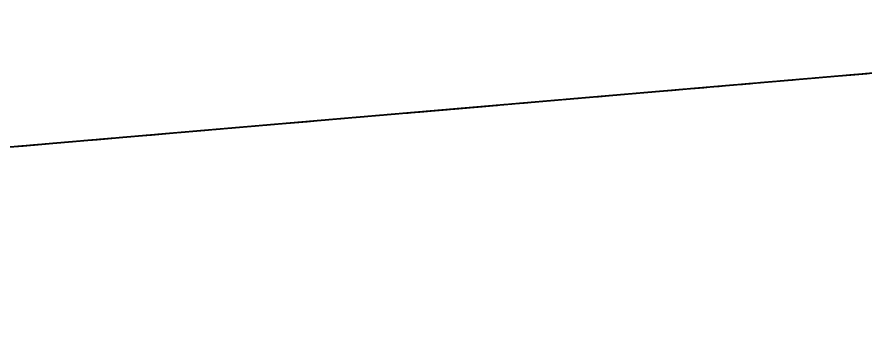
# Model space of a CAD drawing. Header units: millimetres. Extents: x 235072 to 246269, y 20126 to 21085.
# Drawn here: x 244392 to 245022, y 20782 to 21021 of the extents above; entities that cross this region are included whole.
import ezdxf

# ---------------------------------------------------------------- set-up
doc = ezdxf.new("R2010")
doc.units = ezdxf.units.MM
doc.header["$MEASUREMENT"] = 0
doc.linetypes.add('CENTER2', pattern=[1.125, 0.75, -0.125, 0.125, -0.125])
doc.linetypes.add('HIDDEN2', pattern=[0.1875, 0.125, -0.0625])
for name, color, linetype in [('Section 1-150-DS-B4-404', 1, 'Continuous'), ('Section 1-150-SL-B4-094', 14, 'Continuous'), ('Section 1-150-SL-B4-095', 14, 'Continuous'), ('Section 1-150-SL-B4-216', 85, 'Continuous'), ('Section 1-150-SL-B4-221', 85, 'Continuous'), ('Section 1-300-CEN-D3-224', 70, 'Continuous'), ('Section 1-300-FA-D4-256', 50, 'Continuous'), ('Section 1-CENTER', 1, 'CENTER2'), ('Section 1-HIDDEN', 7, 'HIDDEN2'), ('Section 1-PROPOSED_PIPE_SUPPORT_2', 6, 'Continuous'), ('Section 1-RE', 5, 'Continuous')]:
    doc.layers.add(name, color=color, linetype=linetype)

# ---------------------------------------------------------------- blocks, each defined once
blk = doc.blocks.new('*U224')
at = {"layer": 'Section 1-150-SL-B4-216', "color": 0, "linetype": 'ByBlock', "lineweight": -2}
for p, q in [((242942.79, 20800.39, 24082.55), (244656.3, 20947.1, 24082.55)), ((242942.79, 20800.39, 24022.23), (244656.3, 20947.1, 24022.23)), ((244669.66, 20948.24, 24082.55), (244675.28, 20948.72, 24082.55)), ((244669.66, 20948.24, 24022.23), (244675.28, 20948.72, 24022.23)), ((244675.28, 20948.72, 24082.55), (244675.28, 20948.72, 24022.23))]:
    blk.add_line(p, q, dxfattribs=at)
at = {"layer": 'Section 1-CENTER'}
blk.add_line((244656.3, 20947.1, 24052.39), (242942.79, 20800.39, 24052.39), dxfattribs=at)
at = {"layer": 'Section 1-HIDDEN'}
for p, q in [((244675.28, 20948.72, 24052.39), (244656.3, 20947.1, 24052.39)), ((244656.3, 20947.1, 24082.55), (244669.66, 20948.24, 24082.55)), ((244656.3, 20947.1, 24022.23), (244669.66, 20948.24, 24022.23))]:
    blk.add_line(p, q, dxfattribs=at)
blk = doc.blocks.new('*U228')
at = {"layer": 'Section 1-150-SL-B4-221', "color": 0, "linetype": 'ByBlock', "lineweight": -2}
for p, q in [((242826.96, 20790.47, 24346.87), (245513.9, 21020.52, 24346.87)), ((242956.19, 20801.54, 24178.59), (245372.35, 21008.4, 24178.59))]:
    blk.add_line(p, q, dxfattribs=at)
at = {"layer": 'Section 1-HIDDEN'}
blk.add_line((245339.98, 21005.63, 24262.73), (242723.63, 20781.62, 24262.73), dxfattribs=at)
blk = doc.blocks.new('*U268')
at = {"layer": 'Section 1-CENTER'}
blk.add_line((245317.95, 21003.75, 24235.74), (242989.92, 20804.42, 24235.74), dxfattribs=at)
at = {"layer": 'Section 1-RE', "color": 0, "linetype": 'ByBlock', "lineweight": -2}
for p, q in [((242989.92, 20804.42, 24265.9), (245317.95, 21003.75, 24265.9)), ((242989.92, 20804.42, 24205.58), (245317.95, 21003.75, 24205.58))]:
    blk.add_line(p, q, dxfattribs=at)
blk = doc.blocks.new('*U279')
at = {"layer": 'Section 1-300-FA-D4-256', "color": 0, "linetype": 'ByBlock', "lineweight": -2}
for p, q in [((244656.97, 20947.15, 24397.67), (244872.55, 20965.61, 24397.67)), ((244872.55, 20965.61, 24397.67), (244872.55, 20965.61, 24346.87))]:
    blk.add_line(p, q, dxfattribs=at)
at = {"layer": 'Section 1-HIDDEN'}
for p, q in [((244872.55, 20965.61, 24288.13), (244053.98, 20895.53, 24288.13)), ((244872.55, 20965.61, 24346.87), (244872.55, 20965.61, 24178.59)), ((244053.98, 20895.53, 24397.67), (244656.97, 20947.15, 24397.67))]:
    blk.add_line(p, q, dxfattribs=at)
blk = doc.blocks.new('*U281')
at = {"layer": 'Section 1-300-CEN-D3-224', "color": 0, "linetype": 'ByBlock', "lineweight": -2}
blk.add_line((244312.8, 20917.69, 24502.44), (244312.8, 20917.69, 24346.87), dxfattribs=at)
at = {"layer": 'Section 1-300-CEN-D3-224', "color": 0, "linetype": 'ByBlock', "lineweight": -2, "extrusion": (-0.085306, 0.996355, 1.31081e-30)}
blk.add_arc((-245206.63, 23880.61), 621.83, 90, 131.4259, dxfattribs=at)
at = {"layer": 'Section 1-300-CEN-D3-224', "color": 0, "linetype": 'ByBlock', "lineweight": -2, "extrusion": (0.085306, -0.996355, 0)}
blk.add_arc((245206.63, 23880.61), 297.98, 45, 90, dxfattribs=at)
at = {"layer": 'Section 1-HIDDEN'}
for p, q in [((244522.73, 20935.66, 24091.31), (244750.89, 20955.19, 24320.31)), ((244636.81, 20945.43, 24205.81), (244502.6, 20933.94, 24340.52)), ((244312.8, 20917.69, 24340.52), (244502.6, 20933.94, 24340.52)), ((244312.8, 20917.69, 24346.87), (244312.8, 20917.69, 24178.59))]:
    blk.add_line(p, q, dxfattribs=at)
at = {"layer": 'Section 1-HIDDEN', "extrusion": (-0.085306, 0.996355, -4.85484e-28)}
blk.add_arc((-245206.63, 23880.61), 621.83, 131.4259, 135, dxfattribs=at)
blk = doc.blocks.new('*U282')
at = {"layer": 'Section 1-300-CEN-D3-224', "color": 0, "linetype": 'ByBlock', "lineweight": -2}
for p, q in [((245271.89, 20999.8, 23797.41), (244892.1, 20967.28, 24178.59)), ((245043.73, 20980.27, 23568.41), (245271.89, 20999.8, 23797.41)), ((245043.73, 20980.27, 23568.41), (244591.57, 20941.55, 24022.23)), ((244609.69, 20943.11, 24178.59), (244522.73, 20935.66, 24091.31)), ((244531.46, 20936.41, 24082.55), (244522.73, 20935.66, 24091.31))]:
    blk.add_line(p, q, dxfattribs=at)
at = {"layer": 'Section 1-CENTER'}
for p, q in [((244736.43, 20953.96, 24105.83), (245157.81, 20990.03, 23682.91)), ((244663.94, 20947.75, 24178.59), (244690.06, 20949.99, 24152.37))]:
    blk.add_line(p, q, dxfattribs=at)
at = {"layer": 'Section 1-HIDDEN'}
for p, q in [((245271.89, 20999.8, 23797.41), (245043.73, 20980.27, 23568.41)), ((244892.1, 20967.28, 24178.59), (244750.89, 20955.19, 24320.31)), ((244522.73, 20935.66, 24091.31), (244750.89, 20955.19, 24320.31)), ((244750.89, 20955.19, 24320.31), (244609.69, 20943.11, 24178.59)), ((244690.06, 20949.99, 24152.37), (244736.43, 20953.96, 24105.83)), ((244636.81, 20945.43, 24205.81), (244663.94, 20947.75, 24178.59)), ((244591.57, 20941.55, 24022.23), (244531.46, 20936.41, 24082.55))]:
    blk.add_line(p, q, dxfattribs=at)
blk = doc.blocks.new('*U283')
at = {"layer": 'Section 1-150-SL-B4-216', "color": 0, "linetype": 'ByBlock', "lineweight": -2}
for p, q in [((244669.66, 20948.24, 24019.49), (244656.3, 20947.1, 24019.49)), ((244669.66, 20948.24, 24085.3), (244656.3, 20947.1, 24085.3)), ((244656.3, 20947.1, 24085.3), (244656.3, 20947.1, 24019.49)), ((244669.66, 20948.24, 24019.49), (244669.66, 20948.24, 24085.3)), ((244713.16, 20951.96, 24082.55), (244675.28, 20948.72, 24082.55)), ((244675.28, 20948.72, 24022.23), (244713.16, 20951.96, 24022.23))]:
    blk.add_line(p, q, dxfattribs=at)
at = {"layer": 'Section 1-150-SL-B4-216', "color": 0, "linetype": 'ByBlock', "lineweight": -2, "extrusion": (0.085306, -0.996355, 0)}
for start, end in [(246.44354, 90), (90, 113.55646)]:
    blk.add_arc((245608.54, 24052.39), 32.9, start, end, dxfattribs=at)
at = {"layer": 'Section 1-150-SL-B4-216', "color": 0, "linetype": 'ByBlock', "lineweight": -2}
blk.add_open_spline([(244713.16, 20951.96, 24082.55), (244714.09, 20952.04, 24082.55), (244715.07, 20952.13, 24082.51), (244717.04, 20952.3, 24082.32), (244718.04, 20952.38, 24082.17), (244720.03, 20952.55, 24081.78), (244721.02, 20952.64, 24081.53), (244722.91, 20952.8, 24080.94), (244723.83, 20952.88, 24080.61), (244725.54, 20953.02, 24079.9), (244726.42, 20953.1, 24079.49), (244728.17, 20953.25, 24078.55), (244729.05, 20953.32, 24078.03), (244730.73, 20953.47, 24076.9), (244731.54, 20953.54, 24076.3), (244733.07, 20953.67, 24075.03), (244733.79, 20953.73, 24074.37), (244735.1, 20953.84, 24073.06), (244735.76, 20953.9, 24072.34), (244737.02, 20954.01, 24070.8), (244737.62, 20954.06, 24069.99), (244738.74, 20954.15, 24068.3), (244739.26, 20954.2, 24067.43), (244740.19, 20954.28, 24065.67), (244740.61, 20954.31, 24064.79), (244741.32, 20954.37, 24063.07), (244741.65, 20954.4, 24062.15), (244742.23, 20954.45, 24060.25), (244742.47, 20954.47, 24059.27), (244742.87, 20954.51, 24057.28), (244743.01, 20954.52, 24056.27), (244743.21, 20954.54, 24054.29), (244743.25, 20954.54, 24053.32), (244743.25, 20954.54, 24052.39), (244743.25, 20954.54, 24051.46), (244743.21, 20954.54, 24050.49), (244743.01, 20954.52, 24048.51), (244742.87, 20954.51, 24047.5), (244742.47, 20954.47, 24045.51), (244742.23, 20954.45, 24044.53), (244741.65, 20954.4, 24042.63), (244741.32, 20954.37, 24041.71), (244740.61, 20954.31, 24039.99), (244740.19, 20954.28, 24039.11), (244739.26, 20954.2, 24037.35), (244738.74, 20954.15, 24036.48), (244737.62, 20954.06, 24034.79), (244737.02, 20954.01, 24033.98), (244735.76, 20953.9, 24032.44), (244735.1, 20953.84, 24031.73), (244733.79, 20953.73, 24030.41), (244733.07, 20953.67, 24029.75), (244731.54, 20953.54, 24028.49), (244730.73, 20953.47, 24027.88), (244729.05, 20953.32, 24026.75), (244728.17, 20953.25, 24026.23), (244726.42, 20953.1, 24025.3), (244725.54, 20953.02, 24024.88), (244723.83, 20952.88, 24024.17), (244722.91, 20952.8, 24023.84), (244721.02, 20952.64, 24023.26), (244720.03, 20952.55, 24023.01), (244718.04, 20952.38, 24022.61), (244717.04, 20952.3, 24022.46), (244715.07, 20952.13, 24022.27), (244714.09, 20952.04, 24022.23), (244713.16, 20951.96, 24022.23)], degree=3, knots=[134.217306, 134.217306, 134.217306, 134.217306, 137.014324, 137.014324, 139.811342, 139.811342, 142.608361, 142.608361, 145.405379, 145.405379, 148.199073, 148.199073, 150.992766, 150.992766, 153.78646, 153.78646, 156.580153, 156.580153, 159.372101, 159.372101, 162.164048, 162.164048, 164.955995, 164.955995, 167.747942, 167.747942, 170.538979, 170.538979, 173.330015, 173.330015, 176.121052, 176.121052, 178.912089, 178.912089, 178.912089, 181.703125, 181.703125, 184.494162, 184.494162, 187.285198, 187.285198, 190.076235, 190.076235, 192.868182, 192.868182, 195.660129, 195.660129, 198.452076, 198.452076, 201.244024, 201.244024, 204.037717, 204.037717, 206.831411, 206.831411, 209.625104, 209.625104, 212.418798, 212.418798, 215.215816, 215.215816, 218.012835, 218.012835, 220.809853, 220.809853, 223.606871, 223.606871, 223.606871, 223.606871], dxfattribs=at)
at = {"layer": 'Section 1-CENTER'}
blk.add_line((244675.28, 20948.72, 24052.39), (244713.24, 20951.97, 24052.39), dxfattribs=at)
at = {"layer": 'Section 1-HIDDEN', "extrusion": (0.085306, -0.996355, 0)}
blk.add_arc((245608.54, 24052.39), 32.9, 113.55646, 246.44354, dxfattribs=at)
at = {"layer": 'Section 1-HIDDEN'}
for points, knots in [([(244682.96, 20949.38, 24052.39), (244682.96, 20949.38, 24053.32), (244683.01, 20949.38, 24054.29), (244683.2, 20949.4, 24056.26), (244683.34, 20949.41, 24057.27), (244683.74, 20949.45, 24059.25), (244683.99, 20949.47, 24060.23), (244684.57, 20949.52, 24062.13), (244684.91, 20949.55, 24063.04), (244685.62, 20949.61, 24064.76), (244686.04, 20949.64, 24065.64), (244686.97, 20949.72, 24067.4), (244687.5, 20949.77, 24068.28), (244688.63, 20949.86, 24069.97), (244689.24, 20949.92, 24070.78), (244690.51, 20950.02, 24072.32), (244691.17, 20950.08, 24073.04), (244692.48, 20950.19, 24074.36), (244693.21, 20950.26, 24075.02), (244694.74, 20950.39, 24076.28), (244695.56, 20950.46, 24076.89), (244697.25, 20950.6, 24078.02), (244698.13, 20950.68, 24078.55), (244699.88, 20950.83, 24079.48), (244700.77, 20950.9, 24079.9), (244702.49, 20951.05, 24080.61), (244703.4, 20951.13, 24080.94), (244705.3, 20951.29, 24081.52), (244706.29, 20951.38, 24081.77), (244708.28, 20951.55, 24082.17), (244709.28, 20951.63, 24082.32), (244711.26, 20951.8, 24082.51), (244712.23, 20951.88, 24082.55), (244713.16, 20951.96, 24082.55)], [89.456044, 89.456044, 89.456044, 89.456044, 92.240313, 92.240313, 95.024582, 95.024582, 97.808851, 97.808851, 100.593119, 100.593119, 103.39436, 103.39436, 106.1956, 106.1956, 108.996841, 108.996841, 111.798081, 111.798081, 114.602672, 114.602672, 117.407264, 117.407264, 120.211855, 120.211855, 123.016446, 123.016446, 125.816661, 125.816661, 128.616876, 128.616876, 131.417091, 131.417091, 134.217306, 134.217306, 134.217306, 134.217306]), ([(244713.16, 20951.96, 24022.23), (244712.23, 20951.88, 24022.23), (244711.26, 20951.8, 24022.27), (244709.28, 20951.63, 24022.46), (244708.28, 20951.55, 24022.61), (244706.29, 20951.38, 24023.01), (244705.3, 20951.29, 24023.26), (244703.4, 20951.13, 24023.84), (244702.49, 20951.05, 24024.17), (244700.77, 20950.9, 24024.89), (244699.88, 20950.83, 24025.3), (244698.13, 20950.68, 24026.24), (244697.25, 20950.6, 24026.76), (244695.56, 20950.46, 24027.89), (244694.74, 20950.39, 24028.5), (244693.21, 20950.26, 24029.76), (244692.48, 20950.19, 24030.42), (244691.17, 20950.08, 24031.74), (244690.51, 20950.02, 24032.46), (244689.24, 20949.92, 24034), (244688.63, 20949.86, 24034.82), (244687.5, 20949.77, 24036.51), (244686.97, 20949.72, 24037.38), (244686.04, 20949.64, 24039.14), (244685.62, 20949.61, 24040.02), (244684.91, 20949.55, 24041.74), (244684.57, 20949.52, 24042.65), (244683.99, 20949.47, 24044.55), (244683.74, 20949.45, 24045.53), (244683.34, 20949.41, 24047.52), (244683.2, 20949.4, 24048.52), (244683.01, 20949.38, 24050.49), (244682.96, 20949.38, 24051.46), (244682.96, 20949.38, 24052.39)], [223.606871, 223.606871, 223.606871, 223.606871, 226.407086, 226.407086, 229.207301, 229.207301, 232.007516, 232.007516, 234.807731, 234.807731, 237.612322, 237.612322, 240.416913, 240.416913, 243.221505, 243.221505, 246.026096, 246.026096, 248.827336, 248.827336, 251.628577, 251.628577, 254.429817, 254.429817, 257.231058, 257.231058, 260.015326, 260.015326, 262.799595, 262.799595, 265.583864, 265.583864, 268.368133, 268.368133, 268.368133, 268.368133])]:
    blk.add_open_spline(points, degree=3, knots=knots, dxfattribs=at)
blk = doc.blocks.new('*U284')
at = {"layer": 'Section 1-150-SL-B4-216', "color": 0, "linetype": 'ByBlock', "lineweight": -2}
for p, q in [((244739.88, 20954.25, 24109.92), (244739.88, 20954.25, 24109.92)), ((244686.61, 20949.69, 24148.29), (244686.61, 20949.69, 24148.29))]:
    blk.add_line(p, q, dxfattribs=at)
at = {"layer": 'Section 1-150-SL-B4-216', "color": 0, "linetype": 'ByBlock', "lineweight": -2, "extrusion": (0.085306, -0.996355, 3.78839e-22)}
blk.add_circle((245608.55, 24129.1), 32.9, dxfattribs=at)
at = {"layer": 'Section 1-150-SL-B4-216', "color": 0, "linetype": 'ByBlock', "lineweight": -2, "extrusion": (-0.085306, 0.996355, -3.78839e-22)}
blk.add_arc((-245608.55, 24129.1), 32.9, 215.66507, 35.66507, dxfattribs=at)
at = {"layer": 'Section 1-CENTER'}
blk.add_line((244713.24, 20951.97, 24129.1), (244713.24, 20951.97, 24129.1), dxfattribs=at)
at = {"layer": 'Section 1-HIDDEN'}
for p, q in [((244737.66, 20954.06, 24111.52), (244737.66, 20954.06, 24111.52)), ((244688.83, 20949.88, 24146.69), (244688.83, 20949.88, 24146.69)), ((244713.24, 20951.97, 24129.1), (244713.24, 20951.97, 24129.1))]:
    blk.add_line(p, q, dxfattribs=at)
at = {"layer": 'Section 1-HIDDEN', "extrusion": (-0.085306, 0.996355, -9.03927e-22)}
blk.add_circle((-245608.55, 24129.1), 30.16, dxfattribs=at)
at = {"layer": 'Section 1-HIDDEN', "extrusion": (-0.085306, 0.996355, -3.83231e-22)}
blk.add_arc((-245608.55, 24129.1), 32.9, 35.66507, 135, dxfattribs=at)
at = {"layer": 'Section 1-HIDDEN', "extrusion": (-0.085306, 0.996355, -3.78839e-22)}
blk.add_arc((-245608.55, 24129.1), 32.9, 135, 215.66507, dxfattribs=at)
at = {"layer": 'Section 1-HIDDEN'}
blk.add_open_spline([(244734.5, 20953.79, 24150.43), (244733.83, 20953.73, 24151.1), (244733.11, 20953.67, 24151.75), (244731.61, 20953.54, 24152.99), (244730.83, 20953.48, 24153.59), (244729.18, 20953.34, 24154.69), (244728.33, 20953.26, 24155.21), (244726.57, 20953.11, 24156.16), (244725.66, 20953.03, 24156.59), (244723.81, 20952.88, 24157.36), (244722.86, 20952.79, 24157.7), (244720.95, 20952.63, 24158.27), (244719.98, 20952.55, 24158.51), (244718.05, 20952.38, 24158.89), (244717.07, 20952.3, 24159.03), (244715.14, 20952.13, 24159.22), (244714.19, 20952.05, 24159.26), (244712.3, 20951.89, 24159.26), (244711.35, 20951.81, 24159.22), (244709.42, 20951.64, 24159.03), (244708.44, 20951.56, 24158.89), (244706.51, 20951.39, 24158.51), (244705.54, 20951.31, 24158.27), (244703.63, 20951.15, 24157.7), (244702.68, 20951.07, 24157.36), (244700.83, 20950.91, 24156.59), (244699.92, 20950.83, 24156.16), (244698.16, 20950.68, 24155.21), (244697.31, 20950.61, 24154.69), (244695.66, 20950.47, 24153.59), (244694.88, 20950.4, 24152.99), (244693.37, 20950.27, 24151.75), (244692.66, 20950.21, 24151.1), (244691.33, 20950.09, 24149.76), (244690.68, 20950.04, 24149.04), (244689.44, 20949.93, 24147.54), (244688.85, 20949.88, 24146.75), (244687.75, 20949.79, 24145.1), (244687.23, 20949.74, 24144.24), (244686.29, 20949.66, 24142.47), (244685.86, 20949.63, 24141.56), (244685.09, 20949.56, 24139.7), (244684.76, 20949.53, 24138.76), (244684.18, 20949.48, 24136.84), (244683.94, 20949.46, 24135.87), (244683.56, 20949.43, 24133.92), (244683.42, 20949.42, 24132.95), (244683.24, 20949.4, 24131.01), (244683.19, 20949.4, 24130.05), (244683.19, 20949.4, 24128.16), (244683.24, 20949.4, 24127.2), (244683.42, 20949.42, 24125.26), (244683.56, 20949.43, 24124.28), (244683.94, 20949.46, 24122.34), (244684.18, 20949.48, 24121.37), (244684.76, 20949.53, 24119.45), (244685.09, 20949.56, 24118.5), (244685.86, 20949.63, 24116.64), (244686.29, 20949.66, 24115.73), (244687.23, 20949.74, 24113.96), (244687.75, 20949.79, 24113.11), (244688.85, 20949.88, 24111.46), (244689.44, 20949.93, 24110.67), (244690.68, 20950.04, 24109.16), (244691.33, 20950.09, 24108.45), (244692.66, 20950.21, 24107.1), (244693.37, 20950.27, 24106.45), (244694.88, 20950.4, 24105.21), (244695.66, 20950.47, 24104.62), (244697.31, 20950.61, 24103.51), (244698.16, 20950.68, 24102.99), (244699.92, 20950.83, 24102.05), (244700.83, 20950.91, 24101.61), (244702.68, 20951.07, 24100.85), (244703.63, 20951.15, 24100.51), (244705.54, 20951.31, 24099.93), (244706.51, 20951.39, 24099.69), (244708.44, 20951.56, 24099.31), (244709.42, 20951.64, 24099.17), (244711.35, 20951.81, 24098.98), (244712.3, 20951.89, 24098.94), (244714.19, 20952.05, 24098.94), (244715.14, 20952.13, 24098.98), (244717.07, 20952.3, 24099.17), (244718.05, 20952.38, 24099.31), (244719.98, 20952.55, 24099.69), (244720.95, 20952.63, 24099.93), (244722.86, 20952.79, 24100.51), (244723.81, 20952.88, 24100.85), (244725.66, 20953.03, 24101.61), (244726.57, 20953.11, 24102.05), (244728.33, 20953.26, 24102.99), (244729.18, 20953.34, 24103.51), (244730.83, 20953.48, 24104.62), (244731.61, 20953.54, 24105.21), (244733.11, 20953.67, 24106.45), (244733.83, 20953.73, 24107.1), (244735.16, 20953.85, 24108.45), (244735.81, 20953.9, 24109.16), (244737.05, 20954.01, 24110.67), (244737.64, 20954.06, 24111.46), (244738.74, 20954.15, 24113.11), (244739.26, 20954.2, 24113.96), (244740.2, 20954.28, 24115.73), (244740.63, 20954.32, 24116.64), (244741.4, 20954.38, 24118.5), (244741.73, 20954.41, 24119.45), (244742.31, 20954.46, 24121.37), (244742.55, 20954.48, 24122.34), (244742.93, 20954.51, 24124.28), (244743.07, 20954.52, 24125.26), (244743.25, 20954.54, 24127.2), (244743.3, 20954.54, 24128.16), (244743.3, 20954.54, 24130.05), (244743.25, 20954.54, 24131.01), (244743.07, 20954.52, 24132.95), (244742.93, 20954.51, 24133.92), (244742.55, 20954.48, 24135.87), (244742.31, 20954.46, 24136.84), (244741.73, 20954.41, 24138.76), (244741.4, 20954.38, 24139.7), (244740.63, 20954.32, 24141.56), (244740.2, 20954.28, 24142.47), (244739.26, 20954.2, 24144.24), (244738.74, 20954.15, 24145.1), (244737.64, 20954.06, 24146.75), (244737.05, 20954.01, 24147.54), (244735.81, 20953.9, 24149.04), (244735.16, 20953.85, 24149.76), (244734.5, 20953.79, 24150.43)], degree=3, knots=[0, 0, 0, 0, 2.847676, 2.847676, 5.695352, 5.695352, 8.543028, 8.543028, 11.390704, 11.390704, 14.23838, 14.23838, 17.086056, 17.086056, 19.933732, 19.933732, 22.781408, 22.781408, 25.628965, 25.628965, 28.476521, 28.476521, 31.324078, 31.324078, 34.171634, 34.171634, 37.019191, 37.019191, 39.866747, 39.866747, 42.714304, 42.714304, 45.56186, 45.56186, 48.409417, 48.409417, 51.256974, 51.256974, 54.10453, 54.10453, 56.952087, 56.952087, 59.799643, 59.799643, 62.6472, 62.6472, 65.494756, 65.494756, 68.342313, 68.342313, 71.189989, 71.189989, 74.037665, 74.037665, 76.885341, 76.885341, 79.733017, 79.733017, 82.580693, 82.580693, 85.428369, 85.428369, 88.276045, 88.276045, 91.123721, 91.123721, 93.971397, 93.971397, 96.819073, 96.819073, 99.666749, 99.666749, 102.514425, 102.514425, 105.362101, 105.362101, 108.209777, 108.209777, 111.057453, 111.057453, 113.905129, 113.905129, 116.752686, 116.752686, 119.600242, 119.600242, 122.447799, 122.447799, 125.295355, 125.295355, 128.142912, 128.142912, 130.990468, 130.990468, 133.838025, 133.838025, 136.685581, 136.685581, 139.533138, 139.533138, 142.380695, 142.380695, 145.228251, 145.228251, 148.075808, 148.075808, 150.923364, 150.923364, 153.770921, 153.770921, 156.618477, 156.618477, 159.466034, 159.466034, 162.31371, 162.31371, 165.161386, 165.161386, 168.009062, 168.009062, 170.856738, 170.856738, 173.704414, 173.704414, 176.55209, 176.55209, 179.399766, 179.399766, 182.247442, 182.247442, 182.247442, 182.247442], dxfattribs=at)
blk = doc.blocks.new('*U285')
at = {"layer": 'Section 1-HIDDEN', "extrusion": (-0.085306, 0.996355, -8.22149e-49)}
blk.add_circle((-245608.54, 24052.39), 30.16, dxfattribs=at)
blk = doc.blocks.new('*U286')
at = {"layer": 'Section 1-PROPOSED_PIPE_SUPPORT_2', "color": 0, "linetype": 'ByBlock', "lineweight": -2}
for p, q in [((245008.55, 20977.26, 22274.58), (244692.42, 20950.19, 22274.58)), ((245008.55, 20977.26, 22267.88), (244692.42, 20950.19, 22267.88)), ((245008.55, 20977.26, 22259.88), (244692.42, 20950.19, 22259.88)), ((245008.55, 20977.26, 22189.28), (244692.42, 20950.19, 22189.28)), ((245008.55, 20977.26, 22181.28), (244692.42, 20950.19, 22181.28)), ((245008.55, 20977.26, 22174.58), (244692.42, 20950.19, 22174.58)), ((245008.55, 20977.26, 22267.88), (245008.55, 20977.26, 22274.58)), ((245008.55, 20977.26, 22259.88), (245008.55, 20977.26, 22267.88)), ((245008.55, 20977.26, 22189.28), (245008.55, 20977.26, 22259.88)), ((245008.55, 20977.26, 22181.28), (245008.55, 20977.26, 22189.28)), ((245008.55, 20977.26, 22174.58), (245008.55, 20977.26, 22181.28)), ((244692.42, 20950.19, 22259.88), (244692.42, 20950.19, 22189.28)), ((244692.42, 20950.19, 22267.88), (244692.42, 20950.19, 22259.88)), ((244692.42, 20950.19, 22274.58), (244692.42, 20950.19, 22267.88)), ((244692.42, 20950.19, 22181.28), (244692.42, 20950.19, 22174.58)), ((244692.42, 20950.19, 22189.28), (244692.42, 20950.19, 22181.28))]:
    blk.add_line(p, q, dxfattribs=at)
blk = doc.blocks.new('*U287')
at = {"layer": 'Section 1-PROPOSED_PIPE_SUPPORT_2', "color": 0, "linetype": 'ByBlock', "lineweight": -2}
for p, q in [((245010.21, 20977.4, 22596.19), (244694.08, 20950.33, 22596.19)), ((245010.21, 20977.4, 22589.49), (244694.08, 20950.33, 22589.49)), ((245010.21, 20977.4, 22581.49), (244694.08, 20950.33, 22581.49)), ((245010.21, 20977.4, 22510.89), (244694.08, 20950.33, 22510.89)), ((245010.21, 20977.4, 22502.89), (244694.08, 20950.33, 22502.89)), ((245010.21, 20977.4, 22496.19), (244694.08, 20950.33, 22496.19)), ((245010.21, 20977.4, 22589.49), (245010.21, 20977.4, 22596.19)), ((245010.21, 20977.4, 22581.49), (245010.21, 20977.4, 22589.49)), ((245010.21, 20977.4, 22510.89), (245010.21, 20977.4, 22581.49)), ((245010.21, 20977.4, 22502.89), (245010.21, 20977.4, 22510.89)), ((245010.21, 20977.4, 22496.19), (245010.21, 20977.4, 22502.89)), ((244694.08, 20950.33, 22581.49), (244694.08, 20950.33, 22510.89)), ((244694.08, 20950.33, 22589.49), (244694.08, 20950.33, 22581.49)), ((244694.08, 20950.33, 22596.19), (244694.08, 20950.33, 22589.49)), ((244694.08, 20950.33, 22502.89), (244694.08, 20950.33, 22496.19)), ((244694.08, 20950.33, 22510.89), (244694.08, 20950.33, 22502.89))]:
    blk.add_line(p, q, dxfattribs=at)
blk = doc.blocks.new('*U288')
at = {"layer": 'Section 1-PROPOSED_PIPE_SUPPORT_2', "color": 0, "linetype": 'ByBlock', "lineweight": -2}
for p, q in [((245010.22, 20977.4, 22926.34), (244694.08, 20950.33, 22926.34)), ((245010.22, 20977.4, 22919.64), (244694.08, 20950.33, 22919.64)), ((245010.22, 20977.4, 22911.64), (244694.08, 20950.33, 22911.64)), ((245010.22, 20977.4, 22841.04), (244694.08, 20950.33, 22841.04)), ((245010.22, 20977.4, 22833.04), (244694.08, 20950.33, 22833.04)), ((245010.22, 20977.4, 22826.34), (244694.08, 20950.33, 22826.34)), ((244694.08, 20950.33, 22911.64), (244694.08, 20950.33, 22841.04)), ((244694.08, 20950.33, 22919.64), (244694.08, 20950.33, 22911.64)), ((244694.08, 20950.33, 22926.34), (244694.08, 20950.33, 22919.64)), ((244694.08, 20950.33, 22833.04), (244694.08, 20950.33, 22826.34)), ((244694.08, 20950.33, 22841.04), (244694.08, 20950.33, 22833.04))]:
    blk.add_line(p, q, dxfattribs=at)
blk = doc.blocks.new('*U289')
at = {"layer": 'Section 1-PROPOSED_PIPE_SUPPORT_2', "color": 0, "linetype": 'ByBlock', "lineweight": -2}
for p, q in [((245010.22, 20977.4, 23253.66), (244694.08, 20950.33, 23253.66)), ((245010.22, 20977.4, 23246.96), (244694.08, 20950.33, 23246.96)), ((245010.22, 20977.4, 23238.96), (244694.08, 20950.33, 23238.96)), ((245010.22, 20977.4, 23168.36), (244694.08, 20950.33, 23168.36)), ((245010.22, 20977.4, 23160.36), (244694.08, 20950.33, 23160.36)), ((245010.22, 20977.4, 23153.66), (244694.08, 20950.33, 23153.66)), ((244694.08, 20950.33, 23238.96), (244694.08, 20950.33, 23168.36)), ((244694.08, 20950.33, 23246.96), (244694.08, 20950.33, 23238.96)), ((244694.08, 20950.33, 23253.66), (244694.08, 20950.33, 23246.96)), ((244694.08, 20950.33, 23160.36), (244694.08, 20950.33, 23153.66)), ((244694.08, 20950.33, 23168.36), (244694.08, 20950.33, 23160.36))]:
    blk.add_line(p, q, dxfattribs=at)
blk = doc.blocks.new('*U290')
at = {"layer": 'Section 1-PROPOSED_PIPE_SUPPORT_2', "color": 0, "linetype": 'ByBlock', "lineweight": -2}
for p, q in [((245184.58, 20992.33, 21892.97), (244736.22, 20953.94, 21892.97)), ((244736.22, 20953.94, 21904.97), (245184.58, 20992.33, 21904.97)), ((245184.58, 20992.33, 21892.97), (245184.58, 20992.33, 21904.97)), ((244736.22, 20953.94, 21904.97), (244736.22, 20953.94, 21892.97))]:
    blk.add_line(p, q, dxfattribs=at)
blk = doc.blocks.new('*U291')
at = {"layer": 'Section 1-PROPOSED_PIPE_SUPPORT_2', "color": 0, "linetype": 'ByBlock', "lineweight": -2}
for p, q in [((245000.25, 20976.54, 22154.97), (244761.13, 20956.07, 21914.97)), ((245010.22, 20977.4, 22154.97), (245000.25, 20976.54, 22154.97)), ((244761.13, 20956.07, 21914.97), (244761.13, 20956.07, 21904.97))]:
    blk.add_line(p, q, dxfattribs=at)
blk = doc.blocks.new('*U293')
at = {"layer": 'Section 1-150-DS-B4-404', "color": 0, "linetype": 'ByBlock', "lineweight": -2, "extrusion": (0.085306, -0.996355, 0)}
blk.add_circle((245745.01, 23340.63), 84.14, dxfattribs=at)
blk = doc.blocks.new('*U294')
at = {"layer": 'Section 1-HIDDEN'}
blk.add_open_spline([(244849.2, 20963.61, 23256.49), (244849.2, 20963.61, 23270.51), (244849.2, 20963.61, 23298.56), (244849.21, 20963.61, 23340.63), (244849.22, 20963.61, 23382.7), (244849.22, 20963.61, 23410.74), (244849.22, 20963.61, 23424.77)], degree=3, dxfattribs=at)
blk = doc.blocks.new('*U295')
at = {"layer": 'Section 1-300-FA-D4-256', "color": 0, "linetype": 'ByBlock', "lineweight": -2}
blk.add_line((245010.12, 20977.39, 24121.4), (245067.11, 20982.27, 24178.59), dxfattribs=at)
at = {"layer": 'Section 1-300-FA-D4-256', "color": 0, "linetype": 'ByBlock', "lineweight": -2, "extrusion": (-0.085306, 0.996355, -5.52747e-29)}
blk.add_arc((-245768.44, 23983.33), 414.34, 90, 118.67034, dxfattribs=at)
at = {"layer": 'Section 1-300-FA-D4-256', "color": 0, "linetype": 'ByBlock', "lineweight": -2, "extrusion": (0.085306, -0.996355, 0)}
blk.add_arc((245768.44, 23983.33), 195.26, 45, 83.90979, dxfattribs=at)
at = {"layer": 'Section 1-HIDDEN'}
for p, q in [((245067.11, 20982.27, 24178.59), (245164.47, 20990.6, 24276.31)), ((245087.29, 20984, 24198.85), (244998.35, 20976.38, 24288.13)), ((244872.55, 20965.61, 24288.13), (244998.35, 20976.38, 24288.13))]:
    blk.add_line(p, q, dxfattribs=at)
at = {"layer": 'Section 1-HIDDEN', "extrusion": (-0.085306, 0.996355, -8.62353e-29)}
blk.add_arc((-245768.44, 23983.33), 414.34, 118.67034, 135, dxfattribs=at)
at = {"layer": 'Section 1-HIDDEN', "extrusion": (0.085306, -0.996355, 0)}
blk.add_arc((245768.44, 23983.33), 195.26, 83.90979, 90, dxfattribs=at)
blk = doc.blocks.new('*U296')
at = {"layer": 'Section 1-PROPOSED_PIPE_SUPPORT_2', "color": 0, "linetype": 'ByBlock', "lineweight": -2}
for p, q in [((245433.67, 21013.65, 21904.97), (244985.31, 20975.27, 21904.97)), ((244985.31, 20975.27, 21892.97), (245433.67, 21013.65, 21892.97)), ((245433.67, 21013.65, 21904.97), (245433.67, 21013.65, 21892.97)), ((244985.31, 20975.27, 21892.97), (244985.31, 20975.27, 21904.97))]:
    blk.add_line(p, q, dxfattribs=at)
blk = doc.blocks.new('*U297')
at = {"layer": 'Section 1-300-FA-D4-256', "color": 0, "linetype": 'ByBlock', "lineweight": -2}
for p, q in [((245342.35, 21005.83, 24097.78), (245188.01, 20992.62, 23942.87)), ((245261.83, 20998.94, 24178.59), (245342.35, 21005.83, 24097.78)), ((245010.12, 20977.39, 24121.4), (245188.01, 20992.62, 23942.87)), ((245010.12, 20977.39, 24121.4), (245067.11, 20982.27, 24178.59))]:
    blk.add_line(p, q, dxfattribs=at)
at = {"layer": 'Section 1-CENTER'}
blk.add_line((245265.18, 20999.23, 24020.32), (245107.48, 20985.73, 24178.59), dxfattribs=at)
at = {"layer": 'Section 1-HIDDEN'}
for p, q in [((245164.47, 20990.6, 24276.31), (245261.83, 20998.94, 24178.59)), ((245067.11, 20982.27, 24178.59), (245164.47, 20990.6, 24276.31)), ((245107.48, 20985.73, 24178.59), (245087.29, 20984, 24198.85))]:
    blk.add_line(p, q, dxfattribs=at)
blk = doc.blocks.new('*U298')
at = {"layer": 'Section 1-PROPOSED_PIPE_SUPPORT_2', "color": 0, "linetype": 'ByBlock', "lineweight": -2}
for p, q in [((245029.65, 20979.06, 24558.59), (245140.24, 20988.53, 24558.59)), ((245140.24, 20988.53, 24558.59), (245150.21, 20989.38, 24558.59)), ((245140.24, 20988.53, 21904.97), (245140.24, 20988.53, 23471.54)), ((245140.24, 20988.53, 23929.54), (245140.24, 20988.53, 23990.8)), ((245140.24, 20988.53, 24346.87), (245140.24, 20988.53, 24558.59)), ((245150.21, 20989.38, 24558.59), (245159.67, 20990.19, 24558.59)), ((245150.21, 20989.38, 21904.97), (245150.21, 20989.38, 23461.54)), ((245150.21, 20989.38, 23919.54), (245150.21, 20989.38, 23980.8)), ((245150.21, 20989.38, 24346.87), (245150.21, 20989.38, 24558.59)), ((245159.67, 20990.19, 21904.97), (245159.67, 20990.19, 23452.04)), ((245159.67, 20990.19, 23910.04), (245159.67, 20990.19, 23971.3)), ((245159.67, 20990.19, 24346.87), (245159.67, 20990.19, 24558.59)), ((245010.22, 20977.4, 24558.59), (245019.68, 20978.21, 24558.59)), ((245019.68, 20978.21, 24558.59), (245029.65, 20979.06, 24558.59)), ((245019.68, 20978.21, 21904.97), (245019.68, 20978.21, 23592.54)), ((245019.68, 20978.21, 24050.54), (245019.68, 20978.21, 24111.8)), ((245019.68, 20978.21, 24370.46), (245019.68, 20978.21, 24558.59)), ((245029.65, 20979.06, 21904.97), (245029.65, 20979.06, 23582.54)), ((245029.65, 20979.06, 24040.54), (245029.65, 20979.06, 24101.8)), ((245029.65, 20979.06, 24366.49), (245029.65, 20979.06, 24558.59)), ((245010.22, 20977.4, 21904.97), (245010.22, 20977.4, 23602.04)), ((245010.22, 20977.4, 24060.04), (245010.22, 20977.4, 24121.3)), ((245010.22, 20977.4, 24373.95), (245010.22, 20977.4, 24558.59))]:
    blk.add_line(p, q, dxfattribs=at)
blk = doc.blocks.new('*U280')
at = {"layer": 'Section 1-150-SL-B4-095', "color": 0, "linetype": 'ByBlock', "lineweight": -2}
blk.add_line((244101.94, 20899.63, 22764.47), (244101.94, 20899.63, 22596.19), dxfattribs=at)
at = {"layer": 'Section 1-150-SL-B4-095', "color": 0, "linetype": 'ByBlock', "lineweight": -2, "extrusion": (-0.085306, 0.996355, -2.38425e-17)}
blk.add_ellipse((244849.21, 20963.61, 22506.86), major_axis=(-83.83, -7.18), ratio=0.972884, start_param=3.272283, end_param=6.068924, dxfattribs=at)
at = {"layer": 'Section 1-150-SL-B4-095', "color": 0, "linetype": 'ByBlock', "lineweight": -2}
for points, knots in [([(244101.94, 20899.63, 22764.47), (244182.22, 20906.51, 22764.47), (244262.49, 20913.38, 22761.52), (244415.79, 20926.5, 22749.96), (244488.78, 20932.75, 22741.36), (244621.35, 20944.1, 22719), (244680.84, 20949.2, 22705.32), (244783, 20957.94, 22672.68), (244825.57, 20961.59, 22654.5), (244874.41, 20965.77, 22619.61), (244886.73, 20966.83, 22609.06), (244897.86, 20967.78, 22596.19)], [3.141593, 3.141593, 3.141593, 3.141593, 3.455752, 3.455752, 3.769911, 3.769911, 4.08407, 4.08407, 4.39823, 4.39823, 4.514155, 4.514155, 4.514155, 4.514155]), ([(244101.94, 20899.63, 22596.19), (244177.67, 20906.12, 22596.19), (244253.39, 20912.6, 22593.42), (244396.52, 20924.85, 22582.7), (244463.98, 20930.63, 22574.78), (244582.23, 20940.75, 22555.08), (244633.44, 20945.14, 22543.36), (244681.07, 20949.22, 22528.69), (244687.74, 20949.79, 22526.52), (244694.08, 20950.33, 22524.34)], [3.1415927, 3.1415927, 3.1415927, 3.1415927, 3.4537175, 3.4537175, 3.7639738, 3.7639738, 4.0664894, 4.0664894, 4.1184877, 4.1184877, 4.1184877, 4.1184877])]:
    blk.add_open_spline(points, degree=3, knots=knots, dxfattribs=at)
blk.add_open_spline([(244757.56, 20955.77, 22496.19), (244766.84, 20956.56, 22490.45), (244771.3, 20956.94, 22485.83), (244771.3, 20956.94, 22485.83)], degree=3, dxfattribs=at)
at = {"layer": 'Section 1-CENTER'}
for p in [(244101.94, 20899.63, 22680.33), (244849.21, 20963.61, 22596.19)]:
    blk.add_line(p, (244849.21, 20963.61, 22680.33), dxfattribs=at)
at = {"layer": 'Section 1-HIDDEN'}
for p, q in [((244917.25, 20969.44, 22554.67), (244781.16, 20957.79, 22554.67)), ((244849.21, 20963.61, 22506.86), (244849.21, 20963.61, 22596.19))]:
    blk.add_line(p, q, dxfattribs=at)
at = {"layer": 'Section 1-HIDDEN', "extrusion": (-0.085306, 0.996355, 2.05583e-17)}
for start_param, end_param in [(2.517823, 3.272283), (0, 0.62377)]:
    blk.add_ellipse((244849.21, 20963.61, 22506.86), major_axis=(-83.83, -7.18), ratio=0.972884, start_param=start_param, end_param=end_param, dxfattribs=at)
at = {"layer": 'Section 1-HIDDEN', "extrusion": (-0.085306, 0.996355, -2.36111e-17)}
blk.add_ellipse((244849.21, 20963.61, 22506.86), major_axis=(-83.83, -7.18), ratio=0.972884, start_param=6.068924, end_param=6.283185, dxfattribs=at)
at = {"layer": 'Section 1-HIDDEN'}
for points, knots in [([(244781.16, 20957.79, 22554.67), (244781.5, 20957.82, 22555.16), (244781.84, 20957.84, 22555.64), (244783.04, 20957.95, 22557.28), (244783.91, 20958.02, 22558.42), (244786.58, 20958.25, 22561.72), (244788.43, 20958.41, 22563.79), (244792.11, 20958.72, 22567.54), (244794.1, 20958.89, 22569.4), (244797.29, 20959.17, 22572.08), (244798.38, 20959.26, 22572.96), (244800.63, 20959.45, 22574.67), (244801.78, 20959.55, 22575.5), (244804.12, 20959.75, 22577.09), (244805.31, 20959.85, 22577.86), (244807.71, 20960.06, 22579.33), (244808.93, 20960.16, 22580.03), (244812.59, 20960.48, 22582.02), (244815.04, 20960.69, 22583.19), (244819.79, 20961.09, 22585.2), (244822.31, 20961.31, 22586.13), (244826.23, 20961.64, 22587.35), (244827.56, 20961.76, 22587.73), (244830.25, 20961.99, 22588.42), (244831.61, 20962.11, 22588.74), (244834.34, 20962.34, 22589.29), (244835.72, 20962.46, 22589.54), (244838.47, 20962.69, 22589.95), (244839.84, 20962.81, 22590.12), (244843.92, 20963.16, 22590.52), (244846.6, 20963.39, 22590.64), (244851.73, 20963.83, 22590.64), (244854.41, 20964.06, 22590.52), (244858.51, 20964.41, 22590.12), (244859.88, 20964.53, 22589.94), (244862.64, 20964.76, 22589.53), (244864.01, 20964.88, 22589.29), (244866.76, 20965.11, 22588.73), (244868.12, 20965.23, 22588.42), (244870.82, 20965.46, 22587.72), (244872.15, 20965.58, 22587.34), (244876.08, 20965.91, 22586.12), (244878.6, 20966.13, 22585.18), (244883.37, 20966.54, 22583.17), (244885.83, 20966.75, 22581.99), (244889.5, 20967.06, 22580), (244890.72, 20967.17, 22579.3), (244893.13, 20967.37, 22577.82), (244894.32, 20967.48, 22577.05), (244896.67, 20967.68, 22575.45), (244897.82, 20967.77, 22574.62), (244900.08, 20967.97, 22572.91), (244901.17, 20968.06, 22572.03), (244904.37, 20968.34, 22569.33), (244906.37, 20968.51, 22567.47), (244910.05, 20968.82, 22563.71), (244911.9, 20968.98, 22561.65), (244914.56, 20969.21, 22558.34), (244915.43, 20969.28, 22557.2), (244916.6, 20969.38, 22555.59), (244916.93, 20969.41, 22555.13), (244917.25, 20969.44, 22554.67)], [303.38452, 303.38452, 303.38452, 303.38452, 305.017298, 305.017298, 308.999979, 308.999979, 316.965341, 316.965341, 324.782139, 324.782139, 328.690538, 328.690538, 332.598937, 332.598937, 336.507336, 336.507336, 340.415735, 340.415735, 348.232533, 348.232533, 355.941764, 355.941764, 359.79638, 359.79638, 363.650995, 363.650995, 367.505611, 367.505611, 371.360226, 371.360226, 379.069457, 379.069457, 386.798906, 386.798906, 390.66363, 390.66363, 394.528355, 394.528355, 398.393079, 398.393079, 402.257803, 402.257803, 409.987252, 409.987252, 417.82655, 417.82655, 421.746199, 421.746199, 425.665848, 425.665848, 429.585496, 429.585496, 433.505145, 433.505145, 441.344443, 441.344443, 449.305277, 449.305277, 453.285694, 453.285694, 454.832169, 454.832169, 454.832169, 454.832169]), ([(244897.86, 20967.78, 22596.19), (244901.82, 20968.12, 22591.63), (244905.61, 20968.44, 22586.76), (244922.78, 20969.91, 22561.6), (244933.04, 20970.79, 22534.99), (244933.04, 20970.79, 22506.86)], [4.5141549, 4.5141549, 4.5141549, 4.5141549, 4.5553093, 4.5553093, 4.712389, 4.712389, 4.712389, 4.712389]), ([(244694.08, 20950.33, 22524.34), (244721.77, 20952.7, 22514.82), (244743.15, 20954.53, 22504.91), (244756.71, 20955.69, 22496.72), (244757.14, 20955.73, 22496.46), (244757.56, 20955.77, 22496.19)], [4.1184877, 4.1184877, 4.1184877, 4.1184877, 4.345621, 4.345621, 4.3532778, 4.3532778, 4.3532778, 4.3532778]), ([(244771.3, 20956.94, 22485.83), (244771.3, 20956.94, 22485.83), (244771.03, 20956.92, 22486.15), (244769.01, 20956.75, 22489.3), (244765.38, 20956.43, 22497.48), (244765.38, 20956.43, 22506.86)], [4.5212844, 4.5212844, 4.5212844, 4.5212844, 4.5645364, 4.5645364, 4.712389, 4.712389, 4.712389, 4.712389])]:
    blk.add_open_spline(points, degree=3, knots=knots, dxfattribs=at)
blk = doc.blocks.new('*U292')
at = {"layer": 'Section 1-150-SL-B4-094', "color": 0, "linetype": 'ByBlock', "lineweight": -2, "extrusion": (-0.085306, 0.996355, -9.62965e-35)}
blk.add_ellipse((244849.21, 20963.61, 22504.16), major_axis=(0, 0, 86.48), ratio=0.972884, start_param=1.663026, end_param=4.548918, dxfattribs=at)
at = {"layer": 'Section 1-150-SL-B4-094', "color": 0, "linetype": 'ByBlock', "lineweight": -2, "extrusion": (-0.085306, 0.996355, -5.03643e-17)}
blk.add_ellipse((244849.21, 20963.61, 22506.86), major_axis=(-83.83, -7.18), ratio=0.972884, start_param=3.272283, end_param=6.068924, dxfattribs=at)
at = {"layer": 'Section 1-HIDDEN'}
for p, q in [((244781.16, 20957.79, 22554.67), (244917.25, 20969.44, 22554.67)), ((244933.04, 20970.79, 22504.16), (244933.04, 20970.79, 22506.86)), ((244849.21, 20963.61, 22506.86), (244849.21, 20963.61, 22504.16)), ((244765.38, 20956.43, 22504.16), (244765.38, 20956.43, 22506.86))]:
    blk.add_line(p, q, dxfattribs=at)
at = {"layer": 'Section 1-HIDDEN', "extrusion": (-0.085306, 0.996355, -2.11526e-17)}
blk.add_ellipse((244849.21, 20963.61, 22506.86), major_axis=(-83.83, -7.18), ratio=0.972884, start_param=2.517823, end_param=3.272283, dxfattribs=at)
at = {"layer": 'Section 1-HIDDEN', "extrusion": (-0.085306, 0.996355, -9.62965e-35)}
for start_param, end_param in [(0.947027, 1.663026), (4.548918, 5.336159)]:
    blk.add_ellipse((244849.21, 20963.61, 22504.16), major_axis=(0, 0, 86.48), ratio=0.972884, start_param=start_param, end_param=end_param, dxfattribs=at)
at = {"layer": 'Section 1-HIDDEN', "extrusion": (-0.085306, 0.996355, -6.32318e-17)}
blk.add_ellipse((244849.21, 20963.61, 22506.86), major_axis=(-83.83, -7.18), ratio=0.972884, start_param=6.068924, end_param=6.906955, dxfattribs=at)
blk = doc.blocks.new('*U338')
at = {"layer": 'Section 1-150-SL-B4-094'}
blk.add_blockref('*U292', (0, 0), dxfattribs=at)
at = {"layer": 'Section 1-150-SL-B4-095'}
blk.add_blockref('*U280', (0, 0), dxfattribs=at)

msp = doc.modelspace()

# ---------------------------------------------------------------- block references
at = {"layer": 'Section 1-150-DS-B4-404'}
for name in ['*U293', '*U294']:
    msp.add_blockref(name, (0, 0), dxfattribs=at)
at = {"layer": 'Section 1-150-SL-B4-095'}
msp.add_blockref('*U338', (0, 0), dxfattribs=at)
at = {"layer": 'Section 1-150-SL-B4-216'}
for name in ['*U283', '*U284', '*U285', '*U224']:
    msp.add_blockref(name, (0, 0), dxfattribs=at)
at = {"layer": 'Section 1-150-SL-B4-221'}
msp.add_blockref('*U228', (0, 0), dxfattribs=at)
at = {"layer": 'Section 1-300-CEN-D3-224'}
for name in ['*U282', '*U281']:
    msp.add_blockref(name, (0, 0), dxfattribs=at)
at = {"layer": 'Section 1-300-FA-D4-256'}
for name in ['*U297', '*U295', '*U279']:
    msp.add_blockref(name, (0, 0), dxfattribs=at)
at = {"layer": 'Section 1-PROPOSED_PIPE_SUPPORT_2'}
for name in ['*U296', '*U290', '*U298', '*U286', '*U287', '*U288', '*U289', '*U291']:
    msp.add_blockref(name, (0, 0), dxfattribs=at)
at = {"layer": 'Section 1-RE'}
msp.add_blockref('*U268', (0, 0), dxfattribs=at)

doc.saveas('drawing.dxf')
